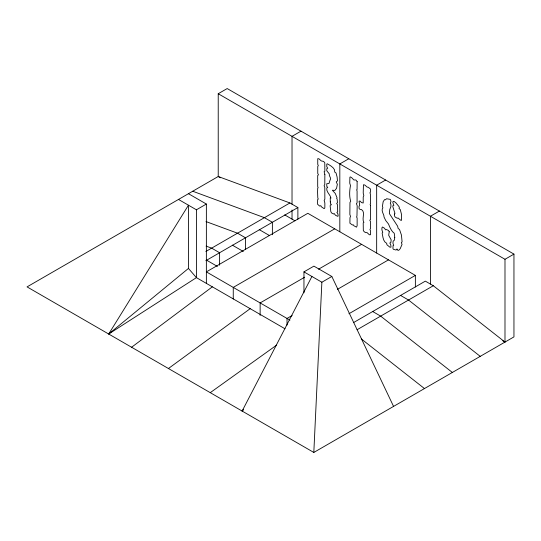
<?xml version="1.0" encoding="UTF-8"?>
<svg xmlns="http://www.w3.org/2000/svg" width="541" height="541" viewBox="0 0 541 541"><rect width="100%" height="100%" fill="white"/><g stroke="black" fill="none" stroke-linecap="round" stroke-linejoin="round"><path stroke-width="0.81" d="M297.881 219.179L297.881 207.555L289.915 202.956L218.226 176.508L27.05 286.886L313.814 452.445L321.875 282.226L331.829 276.478L393.564 406.399M243.294 409.855L242.125 411.052L311.914 276.478M178.489 199.446L196.417 209.793L196.417 277.634L108.7 334.02L188.451 205.195L188.451 268.431L196.417 277.634L285.019 328.786M242.125 411.052L243.227 409.78M108.7 334.02L188.451 268.431M131.598 347.248L212.349 286.831M168.44 368.516L250.185 308.674M210.26 392.658L276.586 345.151M220.417 177.773L218.226 176.508L218.226 93.728L227.186 88.555L513.95 254.114L513.95 336.894L313.814 452.445M300.985 131.165L292.025 136.339L292.025 204.173M196.417 209.793L206.371 204.045L206.371 283.511M348.783 158.756L339.822 163.93L339.822 231.764M205.844 251.491L289.915 202.956M205.837 260.694L297.881 207.555M385.625 180.025L376.664 185.198L376.664 253.032M334.723 228.823L233.259 287.406L233.259 299.031M303.954 292.816L303.954 271.88L313.908 266.131L331.829 276.478M304.671 277.215L260.14 302.926L260.14 315.383M318.541 269.208L361.604 244.343M439.393 211.071L430.426 216.244L430.426 284.079M292.133 315.498L287.021 318.446L287.021 325.087M337.395 289.367L388.492 259.863M348.945 313.739L415.373 275.389L415.373 287.014M353.395 322.673L425.334 281.137L433.3 285.736L504.99 342.074L504.99 259.288L218.226 93.728M357.067 329.746L433.3 285.736M504.99 259.288L513.95 254.114M192.724 191.237L264.414 217.678L272.38 222.277L272.38 234.733M206.013 221.573L237.526 233.198L245.492 237.797L245.492 249.421M206.128 246.114L211.639 248.143L219.605 252.742L219.605 265.198M415.373 275.389L307.836 213.303L206.371 271.88L289.929 320.123M284.722 214.899L294.953 220.809M502.799 340.803L504.99 342.074M400.57 295.433L408.536 300.032L480.232 356.363M259.227 229.627L269.452 235.538M188.451 193.698L206.371 204.045M303.954 271.88L321.875 282.226M372.695 311.528L380.661 316.127L452.35 372.465M232.339 245.147L243.301 251.477M206.452 260.099L217.414 266.429M361.408 339.004L424.469 388.56M292.025 209.982L292.025 219.119M324.85 174.412L324.789 184.42L324.106 185.664L324.789 187.375L324.85 199.156L324.167 200.468L324.85 202.963L324.85 207.426L324.634 208.332L323.991 208.569L321.422 206.824L320.813 205.681L319.731 206.114L317.574 204.275L317.628 199.582L318.311 199.054L317.797 198.04L317.574 192.197L317.689 188.126L318.142 187.734L317.689 186.55L317.689 175.527L318.48 174.804L317.743 173.458L317.743 166.5L318.311 165.58L317.743 164.336L317.743 158.689L318.879 158.756L321.266 160.92L323.599 161.414L324.789 162.76L324.85 171.26L324.106 171.619L324.85 174.412M357.134 181.499L357.074 189.539L356.566 189.837L357.074 190.851L357.074 202.929L356.391 203.585L357.188 205.681L356.959 216.251L356.505 216.907L357.134 217.922L357.134 225.732L356.505 227.146L353.834 225.732L353.32 224.785L352.414 224.982L349.912 223.21L349.973 217.725L350.541 216.414L349.858 214.513L349.973 202.435L350.71 201.286C349.161 196.43 349.533 190.608 350.48 185.604L349.743 183.142L349.912 177.137L350.426 176.907L351.731 177.725L353.895 179.957L355.883 179.991L357.134 181.499M370.544 205.452L370.544 219.497L369.753 220.221L370.49 221.499L370.49 228.593L369.922 229.506L370.49 230.757L370.49 234.76L369.354 234.76L366.967 232.529L366.027 232.677L364.404 231.906L363.329 230.622L363.214 222.878L363.897 222.486C361.415 218.496 365.811 212.39 361.51 209.556L359.914 209.36L359.062 208.407L359.008 206.473L359.691 205.222L359.062 201.191L360.029 201.022L361.564 202.632L363.214 202.99L363.214 196.958L363.836 195.612L363.214 193.151L363.444 184.765C365.75 184.522 366.311 187.612 368.218 187.24L370.429 188.978L370.49 192.231L369.861 192.785L370.375 193.806L370.544 203.943L370.091 204.275L370.544 205.452M389.243 231.737L388.675 235.22L391.177 239.879L390.839 242.584L389.818 243.031L390.751 244.769L391.008 247.068L389.987 247.264L386.916 244.769L386.687 243.322C383.001 241.577 382.927 236.6 382.142 233.083L382.764 232.393L381.912 229.939L381.912 227.903L382.426 227.017L384.529 228.228L385.55 229.871L386.402 229.526L388.506 230.459L389.243 231.737M394.592 214.412L394.477 215.859L395.16 217.036L397.317 218.287L398.054 217.989L400.671 220.221L401.523 220.336L401.523 214.479L400.272 209.556L399.021 208.569L399.366 207.656L398.954 206.547L395.856 202.787L394.024 201.421L393.124 201.347L392.827 202.503L393.848 205.391L392.942 205.587L392.827 206.703L394.984 213.458L394.531 213.594L394.592 214.412M330.301 201.908L330.544 203.612L331.444 204.796L330.463 204.89L330.132 205.884L330.815 211.592L331.552 212.938L333.641 214.013L334.169 213.526L335.474 215.264L337.794 216.373L338.145 215.893L337.861 213.756L336.894 212.41L337.692 211.754L337.462 204.735L336.671 203.355L337.462 202.767L337.124 198.892L336.61 198.466L337.009 197.708L335.305 193.509L332.35 190.229L334.852 190.425L336.556 188.295L337.354 184.258L336.218 181.891L337.462 180.91L337.111 177.029L336.042 172.998L334.737 172.045C335.582 168.298 330.01 165.323 327.217 163.734L326.778 164.173L326.778 166.729L327.745 168.21L326.778 168.697L326.778 170.733L329.28 173.884C328.725 175.947 331.768 178.476 330.132 179.889L328.982 183.473L326.778 183.73L326.778 186.354L327.745 187.436L326.778 187.93C326.027 192.008 330.186 194.381 330.984 198.101L330.247 198.006L330.301 201.908M394.761 237.546L394.247 240.373L393.165 241.09L392.942 243.261L393.679 245.458L393.057 245.553L392.942 248.441L393.28 249.232L395.87 250.003L396.654 249.672C397.405 246.797 396.945 253.344 400.184 248.725L402.037 244.437L401.354 242.469L402.091 241.915L401.449 235.098L399.535 229.54L398.115 228.39L397.655 226.226L389.358 213.56L389.757 209.523L390.893 206.567L390.893 204.275L390.271 203.389L391.008 201.32L390.271 199.386L386.592 198.736L385.435 199.812L384.583 199.582L383.163 201.712L382.426 206.277L382.879 207.785L382.257 209.063C381.513 211.829 384.34 214.973 384.015 216.975L385.719 220.518L388.506 224.028C389.784 227.22 391.427 231.278 394.247 233.252L394.761 237.546"/></g></svg>
